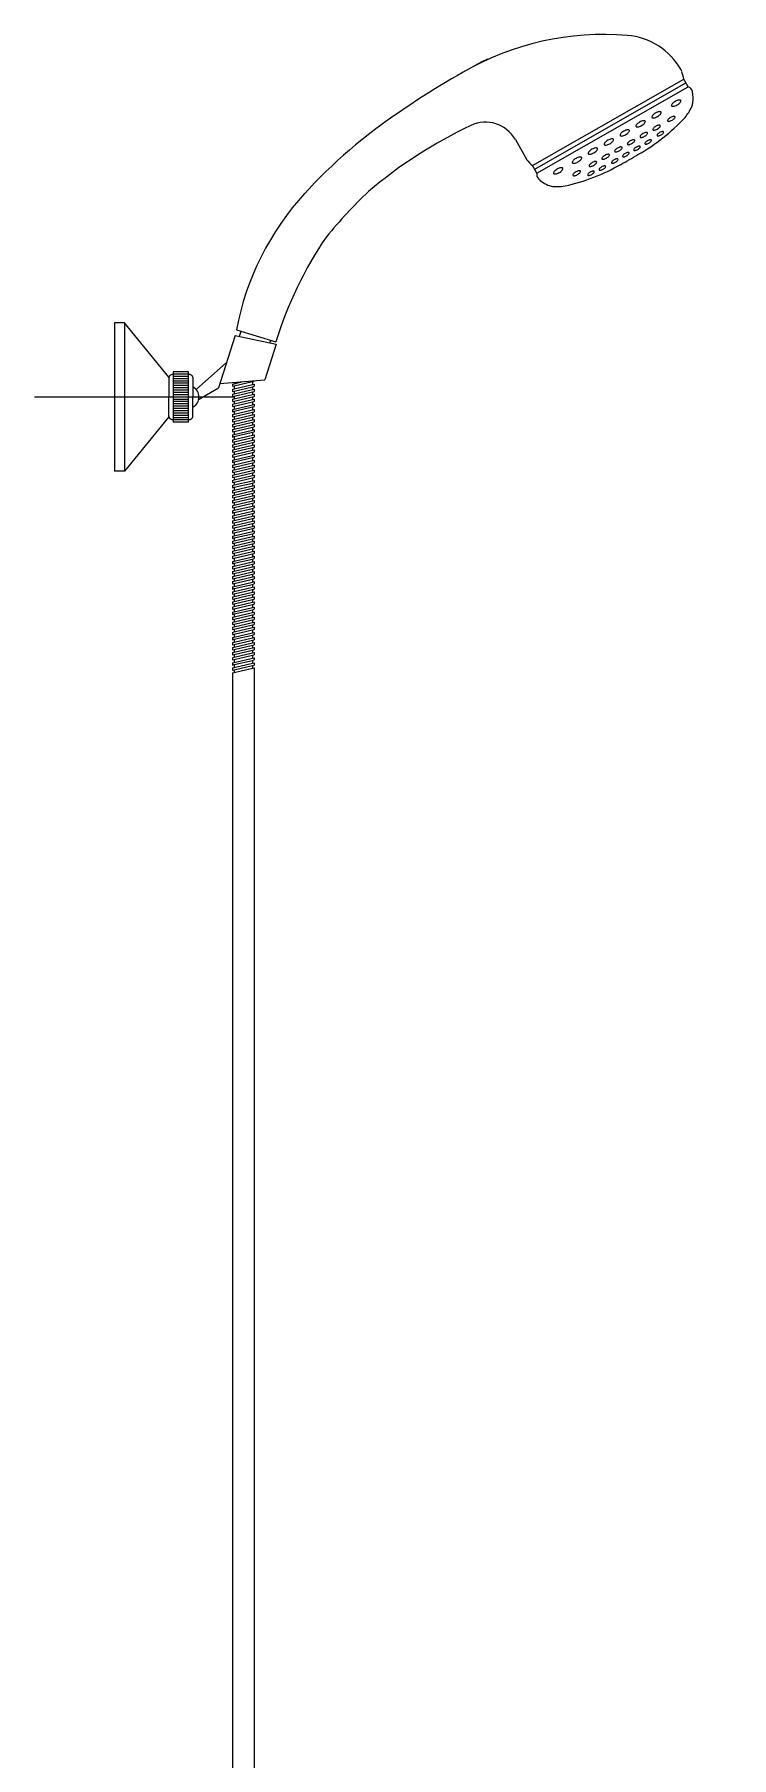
# Model space of a CAD drawing. Header units: millimetres. Extents: x -819040 to 60987, y -269988 to 131461.
# Drawn here: x -43679 to -42349, y -78763 to -75477 of the extents above; entities that cross this region are included whole.
import ezdxf

# ---------------------------------------------------------------- set-up
doc = ezdxf.new("R2010")
doc.units = ezdxf.units.MM
doc.layers.get('0').update_dxf_attribs({"lineweight": 9})
doc.layers.get('Defpoints').update_dxf_attribs({"lineweight": 9})
for name, color, linetype, lineweight in [('GHI CHU', 51, 'Continuous', 9), ('KICH THUOC', 21, 'Continuous', 13), ('KICH THUOC @ 10', 21, 'Continuous', 13)]:
    doc.layers.add(name, color=color, linetype=linetype, lineweight=lineweight)
doc.styles.add('KICH THUOC', font='arial.ttf', dxfattribs={"width": 0.75})
doc.dimstyles.new('TCVN-5 D-L', dxfattribs={"dimtxt": 5, "dimasz": 1.2, "dimexe": 1.2, "dimexo": 0, "dimgap": 0.8, "dimtad": 1, "dimtoh": 1, "dimdec": 0, "dimzin": 0, "dimdsep": 46, "dimtxsty": 'KICH THUOC', "dimblk": 'ARCHTICK', "dimcen": 1.2, "dimdle": 1.2, "dimse1": 1, "dimse2": 1, "dimsd1": 1, "dimsd2": 1, "dimclrd": 256, "dimclre": 256, "dimclrt": 256, "dimadec": 0, "dimazin": 0, "dimtm": 1e-09, "dimtfac": 1, "dimtdec": 0, "dimtofl": 0, "dimtmove": 0, "dimatfit": 2, "dimfxl": 1, "dimtolj": 1, "dimtzin": 0, "dimlwd": -1, "dimlwe": -1, "dimarcsym": 1})

# ---------------------------------------------------------------- blocks, each defined once
blk = doc.blocks.new('chi_tiet_sen_tam-hc_canh')
for p, q in [((223.26, 997.38), (295.45, 1038.55)), ((224.32, 995.53), (296.5, 1036.7)), ((294.2, 1042.95), (294.21, 1042.94)), ((297.56, 1034.85), (295.45, 1038.55)), ((225.38, 993.68), (297.56, 1034.85)), ((215.1, 1009.72), (220.58, 1000.12)), ((225.38, 993.68), (223.26, 997.38)), ((23.92, 922.34), (23.92, 851.61)), ((28.59, 922.34), (23.92, 922.34)), ((28.59, 922.34), (28.59, 851.61)), ((49.86, 896.4), (28.59, 922.34)), ((81.45, 916.38), (73.44, 891.41)), ((81.45, 916.38), (101, 912.15)), ((82.07, 918.99), (100.85, 913.24)), ((83.52, 915.94), (84.25, 918.32)), ((101, 912.15), (95.57, 895.2)), ((98.02, 912.79), (98.39, 914)), ((49.86, 896.4), (49.86, 886.98)), ((51.84, 898.96), (51.84, 874.99)), ((59.24, 898.96), (51.84, 898.96)), ((59.24, 897.87), (51.84, 897.87)), ((59.24, 896.78), (51.84, 896.78)), ((59.24, 895.69), (51.84, 895.69)), ((59.24, 874.99), (59.24, 898.96)), ((61.22, 896.4), (61.22, 886.98)), ((62.88, 890.53), (77.31, 903.49)), ((59.24, 894.6), (51.84, 894.6)), ((59.24, 893.5), (51.84, 893.5)), ((59.24, 892.41), (51.84, 892.41)), ((59.24, 891.32), (51.84, 891.32)), ((59.24, 890.23), (51.84, 890.23)), ((59.24, 889.14), (51.84, 889.14)), ((59.24, 888.04), (51.84, 888.04)), ((64.01, 885.86), (73.44, 891.41)), ((74.06, 893.35), (95.57, 895.2)), ((80.22, 893.16), (81.02, 893.34)), ((80.22, 893.16), (80.22, 892.07)), ((80.22, 892.07), (81.02, 892.26)), ((80.22, 890.74), (81.02, 890.93)), ((80.22, 890.74), (80.22, 889.65)), ((80.22, 889.65), (81.02, 889.84)), ((80.22, 888.32), (81.02, 888.51)), ((80.22, 888.32), (80.22, 887.24)), ((80.22, 887.24), (81.02, 887.42)), ((81.02, 893.34), (85.11, 894.3)), ((81.02, 892.26), (89.76, 894.3)), ((81.02, 893.95), (81.02, 893.34)), ((81.02, 890.93), (89.76, 892.97)), ((81.02, 892.26), (81.02, 890.93)), ((81.02, 889.84), (89.76, 891.88)), ((81.02, 888.51), (89.76, 890.55)), ((81.02, 889.84), (81.02, 888.51)), ((81.02, 887.42), (89.76, 889.47)), ((81.02, 886.09), (89.76, 888.14)), ((81.02, 887.42), (81.02, 886.09)), ((89.76, 894.3), (90.55, 894.48)), ((89.76, 894.3), (89.76, 892.97)), ((89.76, 892.97), (90.55, 893.16)), ((89.76, 891.88), (90.55, 892.07)), ((89.76, 891.88), (89.76, 890.55)), ((89.76, 890.55), (90.55, 890.74)), ((89.76, 889.47), (90.55, 889.65)), ((89.76, 889.47), (89.76, 888.14)), ((89.76, 888.14), (90.55, 888.32)), ((89.76, 887.05), (90.55, 887.24)), ((90.55, 894.77), (90.55, 894.48)), ((90.55, 893.16), (90.55, 892.07)), ((90.55, 890.74), (90.55, 889.65)), ((90.55, 888.32), (90.55, 887.24)), ((80.63, 886.98), (-14.33, 886.98)), ((49.86, 877.55), (49.86, 886.98)), ((59.24, 886.95), (51.84, 886.95)), ((59.24, 885.86), (51.84, 885.86)), ((59.24, 884.77), (51.84, 884.77)), ((59.24, 883.68), (51.84, 883.68)), ((59.24, 882.58), (51.84, 882.58)), ((59.24, 881.49), (51.84, 881.49)), ((59.24, 880.4), (51.84, 880.4)), ((59.24, 879.31), (51.84, 879.31)), ((61.22, 877.55), (61.22, 886.98)), ((80.22, 885.91), (81.02, 886.09)), ((80.22, 885.91), (80.22, 884.82)), ((80.22, 884.82), (81.02, 885.01)), ((80.22, 883.49), (81.02, 883.68)), ((80.22, 883.49), (80.22, 882.41)), ((80.22, 882.41), (81.02, 882.59)), ((80.22, 881.08), (81.02, 881.26)), ((80.22, 881.08), (80.22, 879.99)), ((80.22, 879.99), (81.02, 880.18)), ((81.02, 885.01), (89.76, 887.05)), ((81.02, 883.68), (89.76, 885.72)), ((81.02, 885.01), (81.02, 883.68)), ((81.02, 882.59), (89.76, 884.63)), ((81.02, 881.26), (89.76, 883.31)), ((81.02, 882.59), (81.02, 881.26)), ((81.02, 880.18), (89.76, 882.22)), ((81.02, 878.85), (89.76, 880.89)), ((81.02, 880.18), (81.02, 878.85)), ((81.02, 877.76), (89.76, 879.8)), ((89.76, 887.05), (89.76, 885.72)), ((89.76, 885.72), (90.55, 885.91)), ((89.76, 884.63), (90.55, 884.82)), ((89.76, 884.63), (89.76, 883.31)), ((89.76, 883.31), (90.55, 883.49)), ((89.76, 882.22), (90.55, 882.41)), ((89.76, 882.22), (89.76, 880.89)), ((89.76, 880.89), (90.55, 881.08)), ((89.76, 879.8), (90.55, 879.99)), ((89.76, 879.8), (89.76, 878.47)), ((90.55, 885.91), (90.55, 884.82)), ((90.55, 883.49), (90.55, 882.41)), ((90.55, 881.08), (90.55, 879.99)), ((49.86, 877.55), (28.59, 851.61)), ((59.24, 878.22), (51.84, 878.22)), ((59.24, 877.12), (51.84, 877.12)), ((59.24, 876.03), (51.84, 876.03)), ((59.24, 874.94), (51.84, 874.94)), ((80.22, 878.66), (81.02, 878.85)), ((80.22, 878.66), (80.22, 877.57)), ((80.22, 877.57), (81.02, 877.76)), ((80.22, 876.24), (81.02, 876.43)), ((80.22, 876.24), (80.22, 875.16)), ((80.22, 875.16), (81.02, 875.34)), ((80.22, 873.83), (81.02, 874.02)), ((80.22, 873.83), (80.22, 872.74)), ((80.22, 872.74), (81.02, 872.93)), ((80.22, 871.41), (81.02, 871.6)), ((80.22, 871.41), (80.22, 870.33)), ((81.02, 876.43), (89.76, 878.47)), ((81.02, 877.76), (81.02, 876.43)), ((81.02, 875.34), (89.76, 877.39)), ((81.02, 874.02), (89.76, 876.06)), ((81.02, 875.34), (81.02, 874.02)), ((81.02, 872.93), (89.76, 874.97)), ((81.02, 871.6), (89.76, 873.64)), ((81.02, 872.93), (81.02, 871.6)), ((81.02, 870.51), (89.76, 872.56)), ((81.02, 869.18), (89.76, 871.23)), ((89.76, 878.47), (90.55, 878.66)), ((89.76, 877.39), (90.55, 877.57)), ((89.76, 877.39), (89.76, 876.06)), ((89.76, 876.06), (90.55, 876.24)), ((89.76, 874.97), (90.55, 875.16)), ((89.76, 874.97), (89.76, 873.64)), ((89.76, 873.64), (90.55, 873.83)), ((89.76, 872.56), (90.55, 872.74)), ((89.76, 872.56), (89.76, 871.23)), ((89.76, 871.23), (90.55, 871.41)), ((90.55, 878.66), (90.55, 877.57)), ((90.55, 876.24), (90.55, 875.16)), ((90.55, 873.83), (90.55, 872.74)), ((90.55, 871.41), (90.55, 870.33)), ((80.22, 870.33), (81.02, 870.51)), ((80.22, 869), (81.02, 869.18)), ((80.22, 869), (80.22, 867.91)), ((80.22, 867.91), (81.02, 868.1)), ((80.22, 866.58), (81.02, 866.77)), ((80.22, 866.58), (80.22, 865.49)), ((80.22, 865.49), (81.02, 865.68)), ((80.22, 864.17), (81.02, 864.35)), ((80.22, 864.17), (80.22, 863.08)), ((80.22, 863.08), (81.02, 863.26)), ((81.02, 870.51), (81.02, 869.18)), ((81.02, 868.1), (89.76, 870.14)), ((81.02, 866.77), (89.76, 868.81)), ((81.02, 868.1), (81.02, 866.77)), ((81.02, 865.68), (89.76, 867.72)), ((81.02, 864.35), (89.76, 866.39)), ((81.02, 865.68), (81.02, 864.35)), ((81.02, 863.26), (89.76, 865.31)), ((81.02, 861.94), (89.76, 863.98)), ((81.02, 863.26), (81.02, 861.94)), ((81.02, 860.85), (89.76, 862.89)), ((89.76, 870.14), (90.55, 870.33)), ((89.76, 870.14), (89.76, 868.81)), ((89.76, 868.81), (90.55, 869)), ((89.76, 867.72), (90.55, 867.91)), ((89.76, 867.72), (89.76, 866.39)), ((89.76, 866.39), (90.55, 866.58)), ((89.76, 865.31), (90.55, 865.49)), ((89.76, 865.31), (89.76, 863.98)), ((89.76, 863.98), (90.55, 864.17)), ((89.76, 862.89), (90.55, 863.08)), ((89.76, 862.89), (89.76, 861.56)), ((90.55, 869), (90.55, 867.91)), ((90.55, 866.58), (90.55, 865.49)), ((90.55, 864.17), (90.55, 863.08)), ((80.22, 861.75), (81.02, 861.94)), ((80.22, 861.75), (80.22, 860.66)), ((80.22, 860.66), (81.02, 860.85)), ((80.22, 859.33), (81.02, 859.52)), ((80.22, 859.33), (80.22, 858.25)), ((80.22, 858.25), (81.02, 858.43)), ((80.22, 856.92), (81.02, 857.1)), ((80.22, 856.92), (80.22, 855.83)), ((80.22, 855.83), (81.02, 856.02)), ((80.22, 854.5), (81.02, 854.69)), ((80.22, 854.5), (80.22, 853.41)), ((81.02, 859.52), (89.76, 861.56)), ((81.02, 860.85), (81.02, 859.52)), ((81.02, 858.43), (89.76, 860.48)), ((81.02, 857.1), (89.76, 859.15)), ((81.02, 858.43), (81.02, 857.1)), ((81.02, 856.02), (89.76, 858.06)), ((81.02, 854.69), (89.76, 856.73)), ((81.02, 856.02), (81.02, 854.69)), ((81.02, 853.6), (89.76, 855.64)), ((89.76, 861.56), (90.55, 861.75)), ((89.76, 860.48), (90.55, 860.66)), ((89.76, 860.48), (89.76, 859.15)), ((89.76, 859.15), (90.55, 859.33)), ((89.76, 858.06), (90.55, 858.25)), ((89.76, 858.06), (89.76, 856.73)), ((89.76, 856.73), (90.55, 856.92)), ((89.76, 855.64), (90.55, 855.83)), ((89.76, 855.64), (89.76, 854.32)), ((89.76, 854.32), (90.55, 854.5)), ((90.55, 861.75), (90.55, 860.66)), ((90.55, 859.33), (90.55, 858.25)), ((90.55, 856.92), (90.55, 855.83)), ((90.55, 854.5), (90.55, 853.41)), ((28.59, 851.61), (23.92, 851.61)), ((80.22, 853.41), (81.02, 853.6)), ((80.22, 852.09), (81.02, 852.27)), ((80.22, 852.09), (80.22, 851)), ((80.22, 851), (81.02, 851.19)), ((80.22, 849.67), (81.02, 849.86)), ((80.22, 849.67), (80.22, 848.58)), ((80.22, 848.58), (81.02, 848.77)), ((80.22, 847.25), (81.02, 847.44)), ((80.22, 847.25), (80.22, 846.17)), ((80.22, 846.17), (81.02, 846.35)), ((81.02, 852.27), (89.76, 854.32)), ((81.02, 853.6), (81.02, 852.27)), ((81.02, 851.19), (89.76, 853.23)), ((81.02, 849.86), (89.76, 851.9)), ((81.02, 851.19), (81.02, 849.86)), ((81.02, 848.77), (89.76, 850.81)), ((81.02, 847.44), (89.76, 849.48)), ((81.02, 848.77), (81.02, 847.44)), ((81.02, 846.35), (89.76, 848.4)), ((81.02, 845.03), (89.76, 847.07)), ((81.02, 846.35), (81.02, 845.03)), ((89.76, 853.23), (90.55, 853.41)), ((89.76, 853.23), (89.76, 851.9)), ((89.76, 851.9), (90.55, 852.09)), ((89.76, 850.81), (90.55, 851)), ((89.76, 850.81), (89.76, 849.48)), ((89.76, 849.48), (90.55, 849.67)), ((89.76, 848.4), (90.55, 848.58)), ((89.76, 848.4), (89.76, 847.07)), ((89.76, 847.07), (90.55, 847.25)), ((89.76, 845.98), (90.55, 846.17)), ((90.55, 852.09), (90.55, 851)), ((90.55, 849.67), (90.55, 848.58)), ((90.55, 847.25), (90.55, 846.17)), ((80.22, 844.84), (81.02, 845.03)), ((80.22, 844.84), (80.22, 843.75)), ((80.22, 843.75), (81.02, 843.94)), ((80.22, 842.42), (81.02, 842.61)), ((80.22, 842.42), (80.22, 841.34)), ((80.22, 841.34), (81.02, 841.52)), ((80.22, 840.01), (81.02, 840.19)), ((80.22, 840.01), (80.22, 838.92)), ((80.22, 838.92), (81.02, 839.11)), ((81.02, 843.94), (89.76, 845.98)), ((81.02, 842.61), (89.76, 844.65)), ((81.02, 843.94), (81.02, 842.61)), ((81.02, 841.52), (89.76, 843.56)), ((81.02, 840.19), (89.76, 842.24)), ((81.02, 841.52), (81.02, 840.19)), ((81.02, 839.11), (89.76, 841.15)), ((81.02, 837.78), (89.76, 839.82)), ((81.02, 839.11), (81.02, 837.78)), ((81.02, 836.69), (89.76, 838.73)), ((89.76, 845.98), (89.76, 844.65)), ((89.76, 844.65), (90.55, 844.84)), ((89.76, 843.56), (90.55, 843.75)), ((89.76, 843.56), (89.76, 842.24)), ((89.76, 842.24), (90.55, 842.42)), ((89.76, 841.15), (90.55, 841.34)), ((89.76, 841.15), (89.76, 839.82)), ((89.76, 839.82), (90.55, 840.01)), ((89.76, 838.73), (90.55, 838.92)), ((89.76, 838.73), (89.76, 837.4)), ((90.55, 844.84), (90.55, 843.75)), ((90.55, 842.42), (90.55, 841.34)), ((90.55, 840.01), (90.55, 838.92)), ((80.22, 837.59), (81.02, 837.78)), ((80.22, 837.59), (80.22, 836.5)), ((80.22, 836.5), (81.02, 836.69)), ((80.22, 835.17), (81.02, 835.36)), ((80.22, 835.17), (80.22, 834.09)), ((80.22, 834.09), (81.02, 834.27)), ((80.22, 832.76), (81.02, 832.95)), ((80.22, 832.76), (80.22, 831.67)), ((80.22, 831.67), (81.02, 831.86)), ((80.22, 830.34), (81.02, 830.53)), ((80.22, 830.34), (80.22, 829.26)), ((81.02, 835.36), (89.76, 837.4)), ((81.02, 836.69), (81.02, 835.36)), ((81.02, 834.27), (89.76, 836.32)), ((81.02, 832.95), (89.76, 834.99)), ((81.02, 834.27), (81.02, 832.95)), ((81.02, 831.86), (89.76, 833.9)), ((81.02, 830.53), (89.76, 832.57)), ((81.02, 831.86), (81.02, 830.53)), ((81.02, 829.44), (89.76, 831.49)), ((81.02, 828.11), (89.76, 830.16)), ((89.76, 837.4), (90.55, 837.59)), ((89.76, 836.32), (90.55, 836.5)), ((89.76, 836.32), (89.76, 834.99)), ((89.76, 834.99), (90.55, 835.17)), ((89.76, 833.9), (90.55, 834.09)), ((89.76, 833.9), (89.76, 832.57)), ((89.76, 832.57), (90.55, 832.76)), ((89.76, 831.49), (90.55, 831.67)), ((89.76, 831.49), (89.76, 830.16)), ((89.76, 830.16), (90.55, 830.34)), ((90.55, 837.59), (90.55, 836.5)), ((90.55, 835.17), (90.55, 834.09)), ((90.55, 832.76), (90.55, 831.67)), ((90.55, 830.34), (90.55, 829.26)), ((80.22, 829.26), (81.02, 829.44)), ((80.22, 827.93), (81.02, 828.11)), ((80.22, 827.93), (80.22, 826.84)), ((80.22, 826.84), (81.02, 827.03)), ((80.22, 825.51), (81.02, 825.7)), ((80.22, 825.51), (80.22, 824.42)), ((80.22, 824.42), (81.02, 824.61)), ((80.22, 823.1), (81.02, 823.28)), ((80.22, 823.1), (80.22, 822.01)), ((80.22, 822.01), (81.02, 822.2)), ((81.02, 829.44), (81.02, 828.11)), ((81.02, 827.03), (89.76, 829.07)), ((81.02, 825.7), (89.76, 827.74)), ((81.02, 827.03), (81.02, 825.7)), ((81.02, 824.61), (89.76, 826.65)), ((81.02, 823.28), (89.76, 825.32)), ((81.02, 824.61), (81.02, 823.28)), ((81.02, 822.2), (89.76, 824.24)), ((81.02, 820.87), (89.76, 822.91)), ((81.02, 822.2), (81.02, 820.87)), ((81.02, 819.78), (89.76, 821.82)), ((89.76, 829.07), (90.55, 829.26)), ((89.76, 829.07), (89.76, 827.74)), ((89.76, 827.74), (90.55, 827.93)), ((89.76, 826.65), (90.55, 826.84)), ((89.76, 826.65), (89.76, 825.32)), ((89.76, 825.32), (90.55, 825.51)), ((89.76, 824.24), (90.55, 824.42)), ((89.76, 824.24), (89.76, 822.91)), ((89.76, 822.91), (90.55, 823.1)), ((89.76, 821.82), (90.55, 822.01)), ((89.76, 821.82), (89.76, 820.49)), ((90.55, 827.93), (90.55, 826.84)), ((90.55, 825.51), (90.55, 824.42)), ((90.55, 823.1), (90.55, 822.01)), ((80.22, 820.68), (81.02, 820.87)), ((80.22, 820.68), (80.22, 819.59)), ((80.22, 819.59), (81.02, 819.78)), ((80.22, 818.26), (81.02, 818.45)), ((80.22, 818.26), (80.22, 817.18)), ((80.22, 817.18), (81.02, 817.36)), ((80.22, 815.85), (81.02, 816.03)), ((80.22, 815.85), (80.22, 814.76)), ((80.22, 814.76), (81.02, 814.95)), ((80.22, 813.43), (81.02, 813.62)), ((80.22, 813.43), (80.22, 812.34)), ((81.02, 818.45), (89.76, 820.49)), ((81.02, 819.78), (81.02, 818.45)), ((81.02, 817.36), (89.76, 819.41)), ((81.02, 816.03), (89.76, 818.08)), ((81.02, 817.36), (81.02, 816.03)), ((81.02, 814.95), (89.76, 816.99)), ((81.02, 813.62), (89.76, 815.66)), ((81.02, 814.95), (81.02, 813.62)), ((81.02, 812.53), (89.76, 814.57)), ((89.76, 820.49), (90.55, 820.68)), ((89.76, 819.41), (90.55, 819.59)), ((89.76, 819.41), (89.76, 818.08)), ((89.76, 818.08), (90.55, 818.26)), ((89.76, 816.99), (90.55, 817.18)), ((89.76, 816.99), (89.76, 815.66)), ((89.76, 815.66), (90.55, 815.85)), ((89.76, 814.57), (90.55, 814.76)), ((89.76, 814.57), (89.76, 813.25)), ((89.76, 813.25), (90.55, 813.43)), ((90.55, 820.68), (90.55, 819.59)), ((90.55, 818.26), (90.55, 817.18)), ((90.55, 815.85), (90.55, 814.76)), ((90.55, 813.43), (90.55, 812.34)), ((80.22, 812.34), (81.02, 812.53)), ((80.22, 811.02), (81.02, 811.2)), ((80.22, 811.02), (80.22, 809.93)), ((80.22, 809.93), (81.02, 810.12)), ((80.22, 808.6), (81.02, 808.79)), ((80.22, 808.6), (80.22, 807.51)), ((80.22, 807.51), (81.02, 807.7)), ((80.22, 806.18), (81.02, 806.37)), ((80.22, 806.18), (80.22, 805.1)), ((80.22, 805.1), (81.02, 805.28)), ((81.02, 811.2), (89.76, 813.25)), ((81.02, 812.53), (81.02, 811.2)), ((81.02, 810.12), (89.76, 812.16)), ((81.02, 808.79), (89.76, 810.83)), ((81.02, 810.12), (81.02, 808.79)), ((81.02, 807.7), (89.76, 809.74)), ((81.02, 806.37), (89.76, 808.41)), ((81.02, 807.7), (81.02, 806.37)), ((81.02, 805.28), (89.76, 807.33)), ((81.02, 803.96), (89.76, 806)), ((81.02, 805.28), (81.02, 803.96)), ((89.76, 812.16), (90.55, 812.34)), ((89.76, 812.16), (89.76, 810.83)), ((89.76, 810.83), (90.55, 811.02)), ((89.76, 809.74), (90.55, 809.93)), ((89.76, 809.74), (89.76, 808.41)), ((89.76, 808.41), (90.55, 808.6)), ((89.76, 807.33), (90.55, 807.51)), ((89.76, 807.33), (89.76, 806)), ((89.76, 806), (90.55, 806.18)), ((89.76, 804.91), (90.55, 805.1)), ((90.55, 811.02), (90.55, 809.93)), ((90.55, 808.6), (90.55, 807.51)), ((90.55, 806.18), (90.55, 805.1)), ((80.22, 803.77), (81.02, 803.96)), ((80.22, 803.77), (80.22, 802.68)), ((80.22, 802.68), (81.02, 802.87)), ((80.22, 801.35), (81.02, 801.54)), ((80.22, 801.35), (80.22, 800.27)), ((80.22, 800.27), (81.02, 800.45)), ((80.22, 798.94), (81.02, 799.12)), ((80.22, 798.94), (80.22, 797.85)), ((80.22, 797.85), (81.02, 798.04)), ((81.02, 802.87), (89.76, 804.91)), ((81.02, 801.54), (89.76, 803.58)), ((81.02, 802.87), (81.02, 801.54)), ((81.02, 800.45), (89.76, 802.49)), ((81.02, 799.12), (89.76, 801.17)), ((81.02, 800.45), (81.02, 799.12)), ((81.02, 798.04), (89.76, 800.08)), ((81.02, 796.71), (89.76, 798.75)), ((81.02, 798.04), (81.02, 796.71)), ((81.02, 795.62), (89.76, 797.66)), ((89.76, 804.91), (89.76, 803.58)), ((89.76, 803.58), (90.55, 803.77)), ((89.76, 802.49), (90.55, 802.68)), ((89.76, 802.49), (89.76, 801.17)), ((89.76, 801.17), (90.55, 801.35)), ((89.76, 800.08), (90.55, 800.27)), ((89.76, 800.08), (89.76, 798.75)), ((89.76, 798.75), (90.55, 798.94)), ((89.76, 797.66), (90.55, 797.85)), ((89.76, 797.66), (89.76, 796.33)), ((90.55, 803.77), (90.55, 802.68)), ((90.55, 801.35), (90.55, 800.27)), ((90.55, 798.94), (90.55, 797.85)), ((80.22, 796.52), (81.02, 796.71)), ((80.22, 796.52), (80.22, 795.43)), ((80.22, 795.43), (81.02, 795.62)), ((80.22, 794.11), (81.02, 794.29)), ((80.22, 794.11), (80.22, 793.02)), ((80.22, 793.02), (81.02, 793.2)), ((80.22, 791.69), (81.02, 791.88)), ((80.22, 791.69), (80.22, 790.6)), ((80.22, 790.6), (81.02, 790.79)), ((80.22, 789.27), (81.02, 789.46)), ((80.22, 789.27), (80.22, 788.19)), ((81.02, 794.29), (89.76, 796.33)), ((81.02, 795.62), (81.02, 794.29)), ((81.02, 793.2), (89.76, 795.25)), ((81.02, 791.88), (89.76, 793.92)), ((81.02, 793.2), (81.02, 791.88)), ((81.02, 790.79), (89.76, 792.83)), ((81.02, 789.46), (89.76, 791.5)), ((81.02, 790.79), (81.02, 789.46)), ((81.02, 788.37), (89.76, 790.42)), ((81.02, 787.04), (89.76, 789.09)), ((89.76, 796.33), (90.55, 796.52)), ((89.76, 795.25), (90.55, 795.43)), ((89.76, 795.25), (89.76, 793.92)), ((89.76, 793.92), (90.55, 794.11)), ((89.76, 792.83), (90.55, 793.02)), ((89.76, 792.83), (89.76, 791.5)), ((89.76, 791.5), (90.55, 791.69)), ((89.76, 790.42), (90.55, 790.6)), ((89.76, 790.42), (89.76, 789.09)), ((89.76, 789.09), (90.55, 789.27)), ((90.55, 796.52), (90.55, 795.43)), ((90.55, 794.11), (90.55, 793.02)), ((90.55, 791.69), (90.55, 790.6)), ((90.55, 789.27), (90.55, 788.19)), ((80.22, 788.19), (81.02, 788.37)), ((80.22, 786.86), (81.02, 787.04)), ((80.22, 786.86), (80.22, 785.77)), ((80.22, 785.77), (81.02, 785.96)), ((80.22, 784.44), (81.02, 784.63)), ((80.22, 784.44), (80.22, 783.35)), ((80.22, 783.35), (81.02, 783.54)), ((80.22, 782.03), (81.02, 782.21)), ((80.22, 782.03), (80.22, 780.94)), ((80.22, 780.94), (81.02, 781.13)), ((81.02, 788.37), (81.02, 787.04)), ((81.02, 785.96), (89.76, 788)), ((81.02, 784.63), (89.76, 786.67)), ((81.02, 785.96), (81.02, 784.63)), ((81.02, 783.54), (89.76, 785.58)), ((81.02, 782.21), (89.76, 784.26)), ((81.02, 783.54), (81.02, 782.21)), ((81.02, 781.13), (89.76, 783.17)), ((81.02, 779.8), (89.76, 781.84)), ((81.02, 781.13), (81.02, 779.8)), ((81.02, 778.71), (89.76, 780.75)), ((89.76, 788), (90.55, 788.19)), ((89.76, 788), (89.76, 786.67)), ((89.76, 786.67), (90.55, 786.86)), ((89.76, 785.58), (90.55, 785.77)), ((89.76, 785.58), (89.76, 784.26)), ((89.76, 784.26), (90.55, 784.44)), ((89.76, 783.17), (90.55, 783.35)), ((89.76, 783.17), (89.76, 781.84)), ((89.76, 781.84), (90.55, 782.03)), ((89.76, 780.75), (90.55, 780.94)), ((89.76, 780.75), (89.76, 779.42)), ((90.55, 786.86), (90.55, 785.77)), ((90.55, 784.44), (90.55, 783.35)), ((90.55, 782.03), (90.55, 780.94)), ((80.22, 779.61), (81.02, 779.8)), ((80.22, 779.61), (80.22, 778.52)), ((80.22, 778.52), (81.02, 778.71)), ((80.22, 777.19), (81.02, 777.38)), ((80.22, 777.19), (80.22, 776.11)), ((80.22, 776.11), (81.02, 776.29)), ((80.22, 774.78), (81.02, 774.96)), ((80.22, 774.78), (80.22, 773.69)), ((80.22, 773.69), (81.02, 773.88)), ((80.22, 772.36), (81.02, 772.55)), ((80.22, 772.36), (80.22, 771.28)), ((81.02, 777.38), (89.76, 779.42)), ((81.02, 778.71), (81.02, 777.38)), ((81.02, 776.29), (89.76, 778.34)), ((81.02, 774.96), (89.76, 777.01)), ((81.02, 776.29), (81.02, 774.96)), ((81.02, 773.88), (89.76, 775.92)), ((81.02, 772.55), (89.76, 774.59)), ((81.02, 773.88), (81.02, 772.55)), ((81.02, 771.46), (89.76, 773.5)), ((89.76, 779.42), (90.55, 779.61)), ((89.76, 778.34), (90.55, 778.52)), ((89.76, 778.34), (89.76, 777.01)), ((89.76, 777.01), (90.55, 777.19)), ((89.76, 775.92), (90.55, 776.11)), ((89.76, 775.92), (89.76, 774.59)), ((89.76, 774.59), (90.55, 774.78)), ((89.76, 773.5), (90.55, 773.69)), ((89.76, 773.5), (89.76, 772.18)), ((89.76, 772.18), (90.55, 772.36)), ((90.55, 779.61), (90.55, 778.52)), ((90.55, 777.19), (90.55, 776.11)), ((90.55, 774.78), (90.55, 773.69)), ((90.55, 772.36), (90.55, 771.28)), ((80.22, 771.28), (81.02, 771.46)), ((80.22, 769.95), (81.02, 770.13)), ((80.22, 769.95), (80.22, 768.86)), ((80.22, 768.86), (81.02, 769.05)), ((80.22, 767.53), (81.02, 767.72)), ((80.22, 767.53), (80.22, 766.44)), ((80.22, 766.44), (81.02, 766.63)), ((80.22, 765.11), (81.02, 765.3)), ((80.22, 765.11), (80.22, 764.03)), ((80.22, 764.03), (81.02, 764.21)), ((81.02, 770.13), (89.76, 772.18)), ((81.02, 771.46), (81.02, 770.13)), ((81.02, 769.05), (89.76, 771.09)), ((81.02, 767.72), (89.76, 769.76)), ((81.02, 769.05), (81.02, 767.72)), ((81.02, 766.63), (89.76, 768.67)), ((81.02, 765.3), (89.76, 767.34)), ((81.02, 766.63), (81.02, 765.3)), ((81.02, 764.21), (89.76, 766.26)), ((81.02, 762.89), (89.76, 764.93)), ((81.02, 764.21), (81.02, 762.89)), ((89.76, 771.09), (90.55, 771.28)), ((89.76, 771.09), (89.76, 769.76)), ((89.76, 769.76), (90.55, 769.95)), ((89.76, 768.67), (90.55, 768.86)), ((89.76, 768.67), (89.76, 767.34)), ((89.76, 767.34), (90.55, 767.53)), ((89.76, 766.26), (90.55, 766.44)), ((89.76, 766.26), (89.76, 764.93)), ((89.76, 764.93), (90.55, 765.11)), ((89.76, 763.84), (90.55, 764.03)), ((90.55, 769.95), (90.55, 768.86)), ((90.55, 767.53), (90.55, 766.44)), ((90.55, 765.11), (90.55, 764.03)), ((80.22, 762.7), (81.02, 762.89)), ((80.22, 762.7), (80.22, 761.61)), ((80.22, 761.61), (81.02, 761.8)), ((80.22, 760.28), (81.02, 760.47)), ((80.22, 760.28), (80.22, 759.2)), ((80.22, 759.2), (81.02, 759.38)), ((80.22, 757.87), (81.02, 758.05)), ((80.22, 757.87), (80.22, 756.78)), ((80.22, 756.78), (81.02, 756.97)), ((81.02, 761.8), (89.76, 763.84)), ((81.02, 760.47), (89.76, 762.51)), ((81.02, 761.8), (81.02, 760.47)), ((81.02, 759.38), (89.76, 761.43)), ((81.02, 758.05), (89.76, 760.1)), ((81.02, 759.38), (81.02, 758.05)), ((81.02, 756.97), (89.76, 759.01)), ((81.02, 755.64), (89.76, 757.68)), ((81.02, 756.97), (81.02, 755.64)), ((89.76, 763.84), (89.76, 762.51)), ((89.76, 762.51), (90.55, 762.7)), ((89.76, 761.43), (90.55, 761.61)), ((89.76, 761.43), (89.76, 760.1)), ((89.76, 760.1), (90.55, 760.28)), ((89.76, 759.01), (90.55, 759.2)), ((89.76, 759.01), (89.76, 757.68)), ((89.76, 757.68), (90.55, 757.87)), ((90.55, 762.7), (90.55, 761.61)), ((90.55, 760.28), (90.55, 759.2)), ((90.55, 757.87), (90.55, 77.33)), ((80.22, 755.45), (81.02, 755.64)), ((80.22, 755.45), (80.22, 67.35))]:
    blk.add_line(p, q)
for centre, radius, start, end in [((257.28, 925.75), 134.08, 85.20807, 120.14672), ((265.74, 1026.72), 32.76, 29.69706, 85.20807), ((382.53, 700.94), 391.42, 117.50902, 125.15375), ((287.7, 1040.11), 7.1, 17.57884, 23.49548), ((266.77, 1032.88), 29.24, 11.17514, 18.68798), ((292.83, 1024.31), 3.82, 128.51799, 140.23517), ((294.64, 1022.03), 6.74, 119.69706, 128.51799), ((294.64, 1022.03), 6.74, 110.87614, 119.69706), ((293.6, 1024.76), 3.82, 99.15895, 110.87614), ((293.3, 1026.66), 1.9, 77.56873, 99.15895), ((290.72, 1029.81), 3.82, 308.51799, 320.23517), ((292.2, 1028.58), 1.9, 320.23517, 341.8254), ((293.62, 1028.12), 0.405, 29.69706, 77.56873), ((293.62, 1028.12), 0.405, 341.8254, 29.69706), ((296.77, 1032.13), 2.83, 9.39296, 73.68309), ((293.93, 1027.66), 5.79, 336.2833, 356.28705), ((286.23, 1029.54), 13.67, 350.48852, 12.89388), ((294.54, 819.92), 243.5, 124.3458, 138.70761), ((226.85, 1084.88), 94.67, 299.555, 316.96818), ((276.69, 1014.91), 3.82, 99.15895, 110.87614), ((276.39, 1016.81), 1.9, 77.56873, 99.15895), ((280.6, 1020.49), 0.405, 161.8254, 209.69706), ((282.02, 1020.03), 1.9, 140.23517, 161.8254), ((280.6, 1020.49), 0.405, 209.69706, 257.56873), ((280.93, 1021.95), 1.9, 257.56873, 279.15895), ((283.5, 1018.8), 3.82, 128.51799, 140.23517), ((285.32, 1016.52), 6.74, 119.69706, 128.51799), ((280.62, 1023.85), 3.82, 279.15895, 290.87614), ((285.32, 1016.52), 6.74, 110.87614, 119.69706), ((279.58, 1026.58), 6.74, 290.87614, 299.69706), ((284.28, 1019.24), 3.82, 99.15895, 110.87614), ((279.58, 1026.58), 6.74, 299.69706, 308.51799), ((283.97, 1021.14), 1.9, 77.56873, 99.15895), ((281.4, 1024.3), 3.82, 308.51799, 320.23517), ((282.88, 1023.07), 1.9, 320.23517, 341.8254), ((284.3, 1022.6), 0.405, 29.69706, 77.56873), ((284.3, 1022.6), 0.405, 341.8254, 29.69706), ((288.03, 1018.77), 0.324, 161.8254, 209.69706), ((289.16, 1018.39), 1.52, 140.23517, 161.8254), ((290.35, 1017.41), 3.06, 128.51799, 140.23517), ((291.8, 1015.58), 5.39, 119.69706, 128.51799), ((291.8, 1015.58), 5.39, 110.87614, 119.69706), ((287.21, 1023.63), 5.39, 290.87614, 299.69706), ((289.93, 1026.01), 0.405, 161.8254, 209.69706), ((291.35, 1025.55), 1.9, 140.23517, 161.8254), ((289.93, 1026.01), 0.405, 209.69706, 257.56873), ((290.25, 1027.47), 1.9, 257.56873, 279.15895), ((290.97, 1017.76), 3.06, 99.15895, 110.87614), ((287.21, 1023.63), 5.39, 299.69706, 308.51799), ((290.72, 1019.28), 1.52, 77.56873, 99.15895), ((289.94, 1029.37), 3.82, 279.15895, 290.87614), ((288.66, 1021.81), 3.06, 308.51799, 320.23517), ((289.84, 1020.82), 1.52, 320.23517, 341.8254), ((290.98, 1020.45), 0.324, 29.69706, 77.56873), ((290.98, 1020.45), 0.324, 341.8254, 29.69706), ((288.9, 1032.09), 6.74, 290.87614, 299.69706), ((288.9, 1032.09), 6.74, 299.69706, 308.51799), ((277.45, 1035.55), 24.07, 320.60458, 334.86681), ((290.38, 812.77), 225.36, 115.35979, 130.15883), ((200.87, 1001.61), 16.38, 29.69706, 115.35979), ((265.43, 1011.84), 0.405, 161.8254, 209.69706), ((266.85, 1011.37), 1.9, 140.23517, 161.8254), ((265.43, 1011.84), 0.405, 209.69706, 257.56873), ((265.75, 1013.3), 1.9, 257.56873, 279.15895), ((268.33, 1010.14), 3.82, 128.51799, 140.23517), ((270.14, 1007.86), 6.74, 119.69706, 128.51799), ((265.44, 1015.2), 3.82, 279.15895, 290.87614), ((270.14, 1007.86), 6.74, 110.87614, 119.69706), ((264.4, 1017.92), 6.74, 290.87614, 299.69706), ((269.1, 1010.58), 3.82, 99.15895, 110.87614), ((264.4, 1017.92), 6.74, 299.69706, 308.51799), ((268.8, 1012.48), 1.9, 77.56873, 99.15895), ((266.22, 1015.64), 3.82, 308.51799, 320.23517), ((267.7, 1014.41), 1.9, 320.23517, 341.8254), ((269.12, 1013.94), 0.405, 29.69706, 77.56873), ((269.12, 1013.94), 0.405, 341.8254, 29.69706), ((273.02, 1016.17), 0.405, 161.8254, 209.69706), ((274.44, 1015.7), 1.9, 140.23517, 161.8254), ((273.02, 1016.17), 0.405, 209.69706, 257.56873), ((273.34, 1017.63), 1.9, 257.56873, 279.15895), ((275.92, 1014.47), 3.82, 128.51799, 140.23517), ((277.73, 1012.19), 6.74, 119.69706, 128.51799), ((273.03, 1019.53), 3.82, 279.15895, 290.87614), ((277.73, 1012.19), 6.74, 110.87614, 119.69706), ((271.99, 1022.25), 6.74, 290.87614, 299.69706), ((274.91, 1011.08), 0.324, 161.8254, 209.69706), ((276.04, 1010.71), 1.52, 140.23517, 161.8254), ((274.91, 1011.08), 0.324, 209.69706, 257.56873), ((275.17, 1012.25), 1.52, 257.56873, 279.15895), ((277.23, 1009.73), 3.06, 128.51799, 140.23517), ((278.68, 1007.9), 5.39, 119.69706, 128.51799), ((271.99, 1022.25), 6.74, 299.69706, 308.51799), ((274.92, 1013.77), 3.06, 279.15895, 290.87614), ((278.68, 1007.9), 5.39, 110.87614, 119.69706), ((274.09, 1015.95), 5.39, 290.87614, 299.69706), ((273.81, 1019.97), 3.82, 308.51799, 320.23517), ((275.29, 1018.74), 1.9, 320.23517, 341.8254), ((277.85, 1010.08), 3.06, 99.15895, 110.87614), ((274.09, 1015.95), 5.39, 299.69706, 308.51799), ((276.71, 1018.27), 0.405, 29.69706, 77.56873), ((276.71, 1018.27), 0.405, 341.8254, 29.69706), ((277.6, 1011.6), 1.52, 77.56873, 99.15895), ((275.54, 1014.13), 3.06, 308.51799, 320.23517), ((276.73, 1013.14), 1.52, 320.23517, 341.8254), ((277.86, 1012.77), 0.324, 29.69706, 77.56873), ((277.86, 1012.77), 0.324, 341.8254, 29.69706), ((280.98, 1014.55), 0.324, 161.8254, 209.69706), ((282.11, 1014.17), 1.52, 140.23517, 161.8254), ((280.98, 1014.55), 0.324, 209.69706, 257.56873), ((281.24, 1015.71), 1.52, 257.56873, 279.15895), ((283.3, 1013.19), 3.06, 128.51799, 140.23517), ((284.75, 1011.36), 5.39, 119.69706, 128.51799), ((280.99, 1017.24), 3.06, 279.15895, 290.87614), ((284.75, 1011.36), 5.39, 110.87614, 119.69706), ((280.16, 1019.41), 5.39, 290.87614, 299.69706), ((282.98, 1011.77), 0.283, 161.8254, 209.69706), ((283.97, 1011.45), 1.33, 140.23517, 161.8254), ((282.98, 1011.77), 0.283, 209.69706, 257.56873), ((283.92, 1013.54), 3.06, 99.15895, 110.87614), ((280.16, 1019.41), 5.39, 299.69706, 308.51799), ((283.21, 1012.8), 1.33, 257.56873, 279.15895), ((285.01, 1010.59), 2.68, 128.51799, 140.23517), ((286.28, 1008.99), 4.72, 119.69706, 128.51799), ((282.99, 1014.13), 2.68, 279.15895, 290.87614), ((283.67, 1015.06), 1.52, 77.56873, 99.15895), ((281.61, 1017.59), 3.06, 308.51799, 320.23517), ((286.28, 1008.99), 4.72, 110.87614, 119.69706), ((282.26, 1016.03), 4.72, 290.87614, 299.69706), ((282.8, 1016.6), 1.52, 320.23517, 341.8254), ((283.93, 1016.23), 0.324, 29.69706, 77.56873), ((283.93, 1016.23), 0.324, 341.8254, 29.69706), ((285.55, 1010.89), 2.68, 99.15895, 110.87614), ((282.26, 1016.03), 4.72, 299.69706, 308.51799), ((285.34, 1012.23), 1.33, 77.56873, 99.15895), ((283.53, 1014.44), 2.68, 308.51799, 320.23517), ((284.57, 1013.57), 1.33, 320.23517, 341.8254), ((285.56, 1013.25), 0.283, 29.69706, 77.56873), ((285.56, 1013.25), 0.283, 341.8254, 29.69706), ((288.03, 1018.77), 0.324, 209.69706, 257.56873), ((288.28, 1019.93), 1.52, 257.56873, 279.15895), ((288.04, 1021.45), 3.06, 279.15895, 290.87614), ((250.25, 1003.18), 0.405, 161.8254, 209.69706), ((251.67, 1002.72), 1.9, 140.23517, 161.8254), ((250.25, 1003.18), 0.405, 209.69706, 257.56873), ((250.57, 1004.64), 1.9, 257.56873, 279.15895), ((253.15, 1001.49), 3.82, 128.51799, 140.23517), ((254.97, 999.21), 6.74, 119.69706, 128.51799), ((250.27, 1006.54), 3.82, 279.15895, 290.87614), ((254.97, 999.21), 6.74, 110.87614, 119.69706), ((249.23, 1009.27), 6.74, 290.87614, 299.69706), ((253.93, 1001.93), 3.82, 99.15895, 110.87614), ((249.23, 1009.27), 6.74, 299.69706, 308.51799), ((253.62, 1003.83), 1.9, 77.56873, 99.15895), ((251.04, 1006.99), 3.82, 308.51799, 320.23517), ((252.52, 1005.75), 1.9, 320.23517, 341.8254), ((253.94, 1005.29), 0.405, 29.69706, 77.56873), ((253.94, 1005.29), 0.405, 341.8254, 29.69706), ((257.84, 1007.51), 0.405, 161.8254, 209.69706), ((259.26, 1007.04), 1.9, 140.23517, 161.8254), ((257.84, 1007.51), 0.405, 209.69706, 257.56873), ((258.16, 1008.97), 1.9, 257.56873, 279.15895), ((260.74, 1005.81), 3.82, 128.51799, 140.23517), ((260.47, 997.52), 5.39, 110.87614, 119.69706), ((262.55, 1003.53), 6.74, 119.69706, 128.51799), ((257.86, 1010.87), 3.82, 279.15895, 290.87614), ((259.64, 999.69), 3.06, 99.15895, 110.87614), ((259.39, 1001.22), 1.52, 77.56873, 99.15895), ((262.55, 1003.53), 6.74, 110.87614, 119.69706), ((256.82, 1013.59), 6.74, 290.87614, 299.69706), ((258.51, 1002.76), 1.52, 320.23517, 341.8254), ((259.65, 1002.38), 0.324, 29.69706, 77.56873), ((259.65, 1002.38), 0.324, 341.8254, 29.69706), ((261.52, 1006.26), 3.82, 99.15895, 110.87614), ((256.82, 1013.59), 6.74, 299.69706, 308.51799), ((261.21, 1008.16), 1.9, 77.56873, 99.15895), ((258.63, 1011.31), 3.82, 308.51799, 320.23517), ((260.11, 1010.08), 1.9, 320.23517, 341.8254), ((261.53, 1009.62), 0.405, 29.69706, 77.56873), ((261.53, 1009.62), 0.405, 341.8254, 29.69706), ((262.77, 1004.16), 0.324, 161.8254, 209.69706), ((263.9, 1003.79), 1.52, 140.23517, 161.8254), ((262.77, 1004.16), 0.324, 209.69706, 257.56873), ((263.03, 1005.33), 1.52, 257.56873, 279.15895), ((265.09, 1002.8), 3.06, 128.51799, 140.23517), ((266.54, 1000.98), 5.39, 119.69706, 128.51799), ((262.78, 1006.85), 3.06, 279.15895, 290.87614), ((266.54, 1000.98), 5.39, 110.87614, 119.69706), ((261.95, 1009.03), 5.39, 290.87614, 299.69706), ((265.71, 1003.16), 3.06, 99.15895, 110.87614), ((261.95, 1009.03), 5.39, 299.69706, 308.51799), ((265.46, 1004.68), 1.52, 77.56873, 99.15895), ((263.4, 1007.2), 3.06, 308.51799, 320.23517), ((191.04, 1137.74), 158.4, 298.00708, 301.3897), ((264.59, 1006.22), 1.52, 320.23517, 341.8254), ((265.72, 1005.84), 0.324, 29.69706, 77.56873), ((265.72, 1005.84), 0.324, 341.8254, 29.69706), ((267.54, 1001.47), 1.33, 140.23517, 161.8254), ((268.57, 1000.61), 2.68, 128.51799, 140.23517), ((269.85, 999.01), 4.72, 119.69706, 128.51799), ((269.85, 999.01), 4.72, 110.87614, 119.69706), ((269.12, 1000.92), 2.68, 99.15895, 110.87614), ((265.83, 1006.05), 4.72, 299.69706, 308.51799), ((268.84, 1007.62), 0.324, 161.8254, 209.69706), ((269.97, 1007.25), 1.52, 140.23517, 161.8254), ((268.84, 1007.62), 0.324, 209.69706, 257.56873), ((268.9, 1002.25), 1.33, 77.56873, 99.15895), ((269.1, 1008.79), 1.52, 257.56873, 279.15895), ((267.1, 1004.46), 2.68, 308.51799, 320.23517), ((271.16, 1006.26), 3.06, 128.51799, 140.23517), ((268.13, 1003.6), 1.33, 320.23517, 341.8254), ((269.13, 1003.27), 0.283, 29.69706, 77.56873), ((272.61, 1004.44), 5.39, 119.69706, 128.51799), ((268.85, 1010.31), 3.06, 279.15895, 290.87614), ((269.13, 1003.27), 0.283, 341.8254, 29.69706), ((272.61, 1004.44), 5.39, 110.87614, 119.69706), ((268.02, 1012.49), 5.39, 290.87614, 299.69706), ((271.78, 1006.62), 3.06, 99.15895, 110.87614), ((268.02, 1012.49), 5.39, 299.69706, 308.51799), ((271.53, 1008.14), 1.52, 77.56873, 99.15895), ((269.47, 1010.66), 3.06, 308.51799, 320.23517), ((271.86, 1004.83), 0.283, 161.8254, 209.69706), ((272.85, 1004.5), 1.33, 140.23517, 161.8254), ((271.86, 1004.83), 0.283, 209.69706, 257.56873), ((272.08, 1005.85), 1.33, 257.56873, 279.15895), ((270.66, 1009.68), 1.52, 320.23517, 341.8254), ((273.89, 1003.64), 2.68, 128.51799, 140.23517), ((271.79, 1009.31), 0.324, 29.69706, 77.56873), ((271.79, 1009.31), 0.324, 341.8254, 29.69706), ((275.16, 1002.04), 4.72, 119.69706, 128.51799), ((271.87, 1007.18), 2.68, 279.15895, 290.87614), ((275.16, 1002.04), 4.72, 110.87614, 119.69706), ((271.14, 1009.08), 4.72, 290.87614, 299.69706), ((274.43, 1003.95), 2.68, 99.15895, 110.87614), ((271.14, 1009.08), 4.72, 299.69706, 308.51799), ((274.22, 1005.28), 1.33, 77.56873, 99.15895), ((272.41, 1007.49), 2.68, 308.51799, 320.23517), ((273.45, 1006.63), 1.33, 320.23517, 341.8254), ((274.44, 1006.3), 0.283, 29.69706, 77.56873), ((274.44, 1006.3), 0.283, 341.8254, 29.69706), ((277.17, 1007.86), 0.283, 161.8254, 209.69706), ((278.16, 1007.53), 1.33, 140.23517, 161.8254), ((277.17, 1007.86), 0.283, 209.69706, 257.56873), ((277.39, 1008.88), 1.33, 257.56873, 279.15895), ((279.2, 1006.67), 2.68, 128.51799, 140.23517), ((280.47, 1005.07), 4.72, 119.69706, 128.51799), ((277.18, 1010.21), 2.68, 279.15895, 290.87614), ((280.47, 1005.07), 4.72, 110.87614, 119.69706), ((276.45, 1012.11), 4.72, 290.87614, 299.69706), ((279.74, 1006.98), 2.68, 99.15895, 110.87614), ((276.45, 1012.11), 4.72, 299.69706, 308.51799), ((279.53, 1008.31), 1.33, 77.56873, 99.15895), ((277.72, 1010.52), 2.68, 308.51799, 320.23517), ((278.76, 1009.66), 1.33, 320.23517, 341.8254), ((279.75, 1009.33), 0.283, 29.69706, 77.56873), ((279.75, 1009.33), 0.283, 341.8254, 29.69706), ((242.74, 1019.18), 29.24, 220.70615, 228.21899), ((235.13, 993.28), 1.9, 140.23517, 161.8254), ((236.61, 992.05), 3.82, 128.51799, 140.23517), ((238.42, 989.77), 6.74, 119.69706, 128.51799), ((238.42, 989.77), 6.74, 110.87614, 119.69706), ((237.39, 992.49), 3.82, 99.15895, 110.87614), ((232.69, 999.83), 6.74, 299.69706, 308.51799), ((237.08, 994.39), 1.9, 77.56873, 99.15895), ((234.5, 997.55), 3.82, 308.51799, 320.23517), ((235.98, 996.32), 1.9, 320.23517, 341.8254), ((237.4, 995.85), 0.405, 29.69706, 77.56873), ((237.4, 995.85), 0.405, 341.8254, 29.69706), ((218.42, 1080.07), 94.67, 282.42595, 299.76862), ((242.66, 998.86), 0.405, 161.8254, 209.69706), ((244.08, 998.39), 1.9, 140.23517, 161.8254), ((242.66, 998.86), 0.405, 209.69706, 257.56873), ((242.99, 1000.31), 1.9, 257.56873, 279.15895), ((245.56, 997.16), 3.82, 128.51799, 140.23517), ((247.38, 994.88), 6.74, 119.69706, 128.51799), ((242.68, 1002.22), 3.82, 279.15895, 290.87614), ((246.66, 989.64), 5.39, 119.69706, 128.51799), ((246.66, 989.64), 5.39, 110.87614, 119.69706), ((247.38, 994.88), 6.74, 110.87614, 119.69706), ((241.64, 1004.94), 6.74, 290.87614, 299.69706), ((245.83, 991.82), 3.06, 99.15895, 110.87614), ((246.34, 997.6), 3.82, 99.15895, 110.87614), ((241.64, 1004.94), 6.74, 299.69706, 308.51799), ((245.58, 993.34), 1.52, 77.56873, 99.15895), ((246.03, 999.5), 1.9, 77.56873, 99.15895), ((243.46, 1002.66), 3.82, 308.51799, 320.23517), ((244.7, 994.88), 1.52, 320.23517, 341.8254), ((245.84, 994.51), 0.324, 29.69706, 77.56873), ((245.84, 994.51), 0.324, 341.8254, 29.69706), ((244.94, 1001.43), 1.9, 320.23517, 341.8254), ((246.36, 1000.96), 0.405, 29.69706, 77.56873), ((246.36, 1000.96), 0.405, 341.8254, 29.69706), ((253.19, 990.12), 4.72, 119.69706, 128.51799), ((250.63, 997.24), 0.324, 161.8254, 209.69706), ((251.76, 996.86), 1.52, 140.23517, 161.8254), ((250.63, 997.24), 0.324, 209.69706, 257.56873), ((250.88, 998.4), 1.52, 257.56873, 279.15895), ((252.95, 995.88), 3.06, 128.51799, 140.23517), ((253.19, 990.12), 4.72, 110.87614, 119.69706), ((254.4, 994.05), 5.39, 119.69706, 128.51799), ((250.64, 999.92), 3.06, 279.15895, 290.87614), ((252.47, 992.02), 2.68, 99.15895, 110.87614), ((254.4, 994.05), 5.39, 110.87614, 119.69706), ((249.81, 1002.1), 5.39, 290.87614, 299.69706), ((252.25, 993.36), 1.33, 77.56873, 99.15895), ((253.57, 996.23), 3.06, 99.15895, 110.87614), ((249.81, 1002.1), 5.39, 299.69706, 308.51799), ((251.48, 994.7), 1.33, 320.23517, 341.8254), ((252.48, 994.38), 0.283, 29.69706, 77.56873), ((252.48, 994.38), 0.283, 341.8254, 29.69706), ((253.32, 997.75), 1.52, 77.56873, 99.15895), ((251.26, 1000.28), 3.06, 308.51799, 320.23517), ((252.44, 999.29), 1.52, 320.23517, 341.8254), ((253.58, 998.92), 0.324, 29.69706, 77.56873), ((253.58, 998.92), 0.324, 341.8254, 29.69706), ((255.31, 995.39), 0.283, 161.8254, 209.69706), ((256.31, 995.07), 1.33, 140.23517, 161.8254), ((255.31, 995.39), 0.283, 209.69706, 257.56873), ((255.54, 996.41), 1.33, 257.56873, 279.15895), ((257.34, 994.2), 2.68, 128.51799, 140.23517), ((258.61, 992.61), 4.72, 119.69706, 128.51799), ((255.32, 997.74), 2.68, 279.15895, 290.87614), ((258.61, 992.61), 4.72, 110.87614, 119.69706), ((254.6, 999.65), 4.72, 290.87614, 299.69706), ((256.7, 1000.7), 0.324, 161.8254, 209.69706), ((257.83, 1000.33), 1.52, 140.23517, 161.8254), ((256.7, 1000.7), 0.324, 209.69706, 257.56873), ((256.95, 1001.87), 1.52, 257.56873, 279.15895), ((259.02, 999.34), 3.06, 128.51799, 140.23517), ((257.89, 994.51), 2.68, 99.15895, 110.87614), ((254.6, 999.65), 4.72, 299.69706, 308.51799), ((260.47, 997.52), 5.39, 119.69706, 128.51799), ((256.71, 1003.39), 3.06, 279.15895, 290.87614), ((257.67, 995.84), 1.33, 77.56873, 99.15895), ((255.87, 998.05), 2.68, 308.51799, 320.23517), ((255.88, 1005.56), 5.39, 290.87614, 299.69706), ((256.9, 997.19), 1.33, 320.23517, 341.8254), ((257.9, 996.87), 0.283, 29.69706, 77.56873), ((257.9, 996.87), 0.283, 341.8254, 29.69706), ((255.88, 1005.56), 5.39, 299.69706, 308.51799), ((257.33, 1003.74), 3.06, 308.51799, 320.23517), ((261.23, 998.77), 0.283, 161.8254, 209.69706), ((262.23, 998.44), 1.33, 140.23517, 161.8254), ((261.23, 998.77), 0.283, 209.69706, 257.56873), ((261.46, 999.79), 1.33, 257.56873, 279.15895), ((263.26, 997.58), 2.68, 128.51799, 140.23517), ((264.53, 995.98), 4.72, 119.69706, 128.51799), ((261.24, 1001.12), 2.68, 279.15895, 290.87614), ((264.53, 995.98), 4.72, 110.87614, 119.69706), ((260.52, 1003.03), 4.72, 290.87614, 299.69706), ((263.81, 997.89), 2.68, 99.15895, 110.87614), ((260.52, 1003.03), 4.72, 299.69706, 308.51799), ((263.59, 999.22), 1.33, 77.56873, 99.15895), ((261.79, 1001.43), 2.68, 308.51799, 320.23517), ((262.82, 1000.57), 1.33, 320.23517, 341.8254), ((263.82, 1000.24), 0.283, 29.69706, 77.56873), ((263.82, 1000.24), 0.283, 341.8254, 29.69706), ((266.54, 1001.8), 0.283, 161.8254, 209.69706), ((266.54, 1001.8), 0.283, 209.69706, 257.56873), ((266.77, 1002.82), 1.33, 257.56873, 279.15895), ((266.56, 1004.15), 2.68, 279.15895, 290.87614), ((265.83, 1006.05), 4.72, 290.87614, 299.69706), ((228.12, 992.98), 2.83, 165.71103, 230.00117), ((235.71, 1000.73), 13.67, 226.50024, 255.18725), ((235.11, 1011.4), 24.07, 263.08582, 278.78954), ((233.71, 993.75), 0.405, 161.8254, 209.69706), ((233.71, 993.75), 0.405, 209.69706, 257.56873), ((234.03, 995.21), 1.9, 257.56873, 279.15895), ((233.73, 997.11), 3.82, 279.15895, 290.87614), ((232.69, 999.83), 6.74, 290.87614, 299.69706), ((242.89, 992.82), 0.324, 161.8254, 209.69706), ((244.02, 992.45), 1.52, 140.23517, 161.8254), ((242.89, 992.82), 0.324, 209.69706, 257.56873), ((243.14, 993.99), 1.52, 257.56873, 279.15895), ((245.21, 991.46), 3.06, 128.51799, 140.23517), ((242.9, 995.51), 3.06, 279.15895, 290.87614), ((242.07, 997.69), 5.39, 290.87614, 299.69706), ((242.07, 997.69), 5.39, 299.69706, 308.51799), ((243.52, 995.86), 3.06, 308.51799, 320.23517), ((249.89, 992.9), 0.283, 161.8254, 209.69706), ((250.89, 992.58), 1.33, 140.23517, 161.8254), ((249.89, 992.9), 0.283, 209.69706, 257.56873), ((250.12, 993.93), 1.33, 257.56873, 279.15895), ((251.92, 991.72), 2.68, 128.51799, 140.23517), ((249.91, 995.26), 2.68, 279.15895, 290.87614), ((249.18, 997.16), 4.72, 290.87614, 299.69706), ((249.18, 997.16), 4.72, 299.69706, 308.51799), ((250.45, 995.57), 2.68, 308.51799, 320.23517), ((211.43, 894.86), 131.6, 137.28053, 169.43432), ((332.57, 790.45), 270.22, 133.94727, 140.20586), ((277.78, 859.1), 185.03, 145.68815, 162.98457), ((51.61, 895.97), 1.79, 82.49351, 165.95134), ((59.47, 895.97), 1.79, 14.04866, 97.50649), ((59.24, 887.36), 4.83, 355.4211, 65.81845), ((59.24, 886.59), 4.83, 294.18155, 4.5789), ((51.61, 877.99), 1.79, 194.04866, 277.50649), ((59.47, 877.99), 1.79, 262.49351, 345.95134)]:
    blk.add_arc(centre, radius, start, end)
blk = doc.blocks.new('*D284')
at = {"layer": 'Defpoints', "color": 0, "transparency": 16777216}
for p in [(1624.45, 1232.32), (1666.76, 1190.02), (1010.49, 618.36)]:
    blk.add_point(p, dxfattribs=at)
at = {"layer": 'KICH THUOC', "transparency": 16777216, "insert": (1336.13, 906.8), "char_height": 50, "attachment_point": 5, "rotation": 45, "style": 'KICH THUOC'}
blk.add_mtext('\\A1;D25-L1706', dxfattribs=at)
blk = doc.blocks.new('_ArchTick')
at = {"color": 0, "linetype": 'ByBlock', "const_width": 0.15}
blk.add_lwpolyline([(-0.5, -0.5), (0.5, 0.5)], dxfattribs=at)
blk = doc.blocks.new('ban_ve_chi_tiet_nha_ve_sinh')
at = {"layer": 'GHI CHU', "xscale": 0.8, "yscale": 0.8, "zscale": 0.8}
blk.add_blockref('chi_tiet_sen_tam-hc_canh', (1000.96, 938.36), dxfattribs=at)
at = {"layer": 'KICH THUOC @ 10'}
dim = blk.add_linear_dim(base=(1666.76, 1190.02), p1=(1010.49, 618.36), p2=(1624.45, 1232.32), angle=45, text='D25-L1706', dimstyle='TCVN-5 D-L', override={"dimscale": 10, "dimpost": 'D-L<>', "dimtix": 0, "dimtofl": 0, "dimtmove": 0, "dimatfit": 2}, dxfattribs=at)
dim.commit()
dim.dimension.update_dxf_attribs({"geometry": '*D284', "text_midpoint": (1359.83, 883.09), "dimtype": 129})

msp = doc.modelspace()

# ---------------------------------------------------------------- block references
at = {"layer": 'GHI CHU', "xscale": 5, "yscale": 5, "zscale": 5}
msp.add_blockref('ban_ve_chi_tiet_nha_ve_sinh', (-48626.5, -84408.2), dxfattribs=at)

doc.saveas('drawing.dxf')
